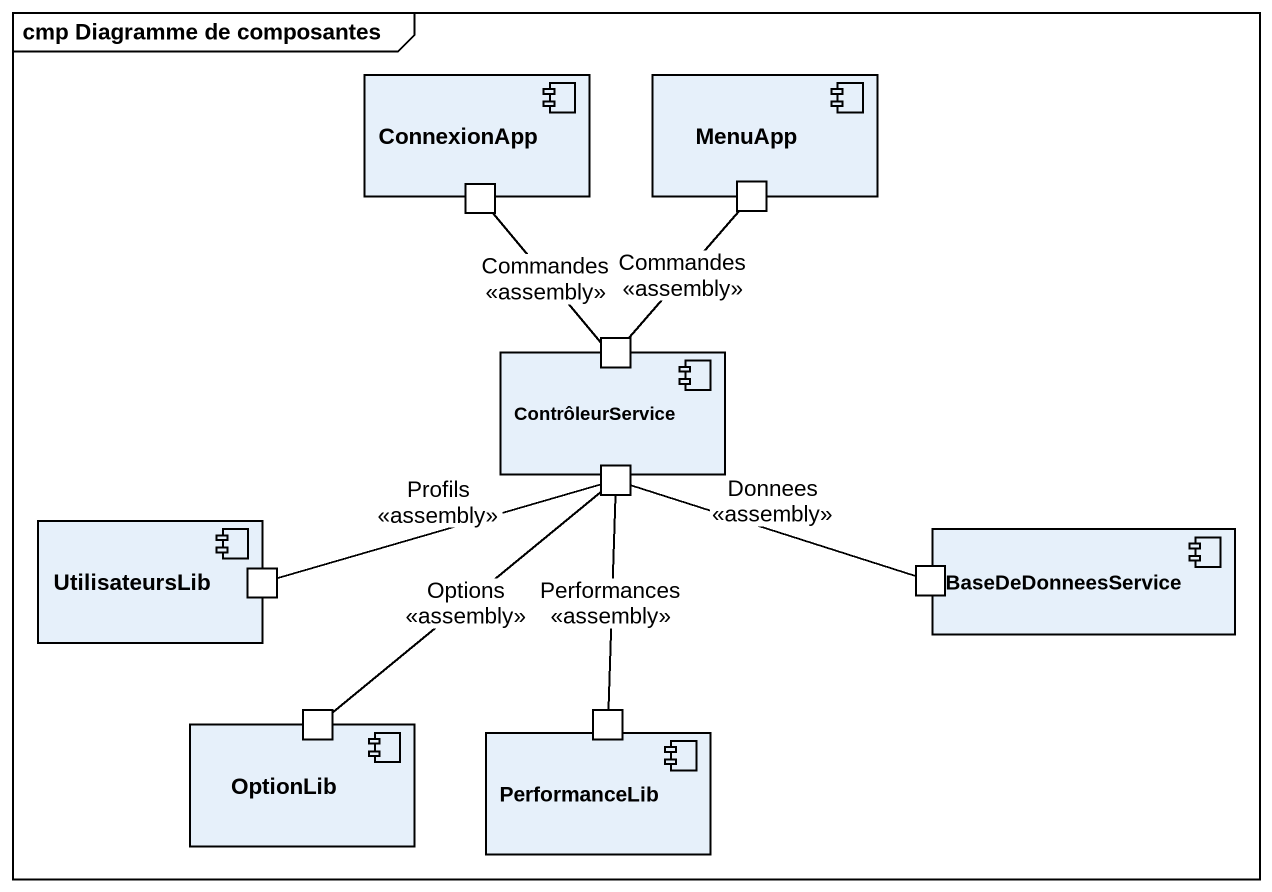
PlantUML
@startuml
mainframe cmp Diagramme de composantes
component ConnexionApp {
  port " " as port1
}
component MenuApp {
  port " " as port2
}
component ContrôleurService {
  port " " as port3
  port " " as port4
}
component UtilisateursLib {
  port " " as port5
}
component BaseDeDonneesService {
  port " " as port6
}
component OptionLib {
  port " " as port7
}
component PerformanceLib {
  port " " as port8
}
port1 -- port3 : Commandes\n<<assembly>>
port2 -- port3 : Commandes\n<<assembly>>
port4 -left- port5 : Profils\n<<assembly>>
port4 -right- port6 : Donnees\n<<assembly>>
port4 -- port7 : Options\n<<assembly>>
port4 -- port8 : Performances\n<<assembly>>
@enduml
